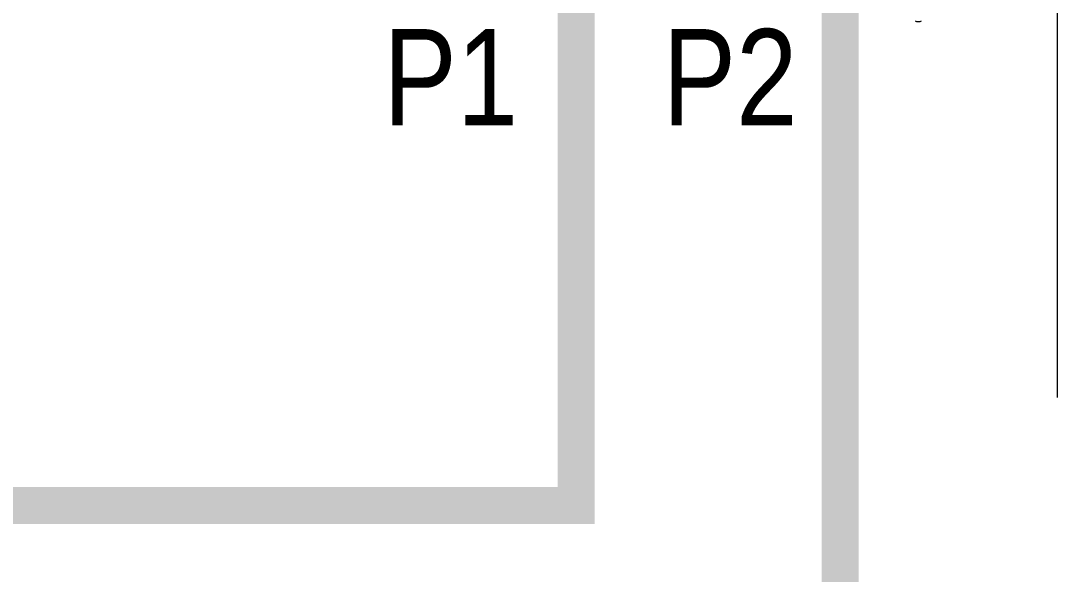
# Model space of a CAD drawing. Header units: inches. Extents: x 67578 to 72421, y -34894 to -31675.
# Drawn here: x 69535.8 to 69659.8, y -33443.2 to -33376.9 of the extents above; entities that cross this region are included whole.
import ezdxf

# ---------------------------------------------------------------- set-up
doc = ezdxf.new("R2010")
doc.units = ezdxf.units.IN
doc.header["$MEASUREMENT"] = 0
doc.linetypes.add('ACAD_ISO03W100', pattern=[30, 12, -18])
doc.layers.add('SI-General', color=7, linetype='Continuous', lineweight=5)
doc.layers.add('SI-TOPOLOGY-Ethernet', color=7, linetype='Continuous', lineweight=13, true_color=0x3cf000)
doc.styles.add('OPIS', font='ARIALN.TTF')

# ---------------------------------------------------------------- blocks, each defined once
blk = doc.blocks.new('ET200S')
at = {"lineweight": 0}
blk.add_line((42.288, 50.006), (42.288, -46.749), dxfattribs=at)
blk.add_arc((31.846, -17.979), 0.5, 240.54564, 299.45464, dxfattribs=at)

msp = doc.modelspace()

# ---------------------------------------------------------------- linework, layer by layer
at = {"layer": 'SI-TOPOLOGY-Ethernet', "linetype": 'ACAD_ISO03W100', "ltscale": 0.01, "const_width": 4.42, "flags": 128}
for points in [[(69211.32, -33907.31), (69145.8, -33907.31), (69145.8, -34080.53), (69458.83, -34080.53), (69458.83, -33434.93), (69602.23, -33434.93), (69602.23, -33353.52)], [(69633.79, -33371.48), (69633.79, -33466.49), (69490.39, -33466.49), (69490.39, -34080.53), (69592.63, -34080.53), (69592.63, -33904.48)]]:
    msp.add_lwpolyline(points, dxfattribs=at)

# ---------------------------------------------------------------- block references
at = {"xscale": 1.59100124616462, "yscale": 1.59100124616462, "zscale": 1.59100124616462}
msp.add_blockref('ET200S', (69592.48, -33347.62), dxfattribs=at)

# ---------------------------------------------------------------- texts
at = {"layer": 'SI-General', "style": 'OPIS'}
for s, p in [('P2', (69612.56, -33389.44)), ('P1', (69579.17, -33389.44))]:
    msp.add_text(s, height=11.52, dxfattribs=at).set_placement(p)

doc.saveas('drawing.dxf')
